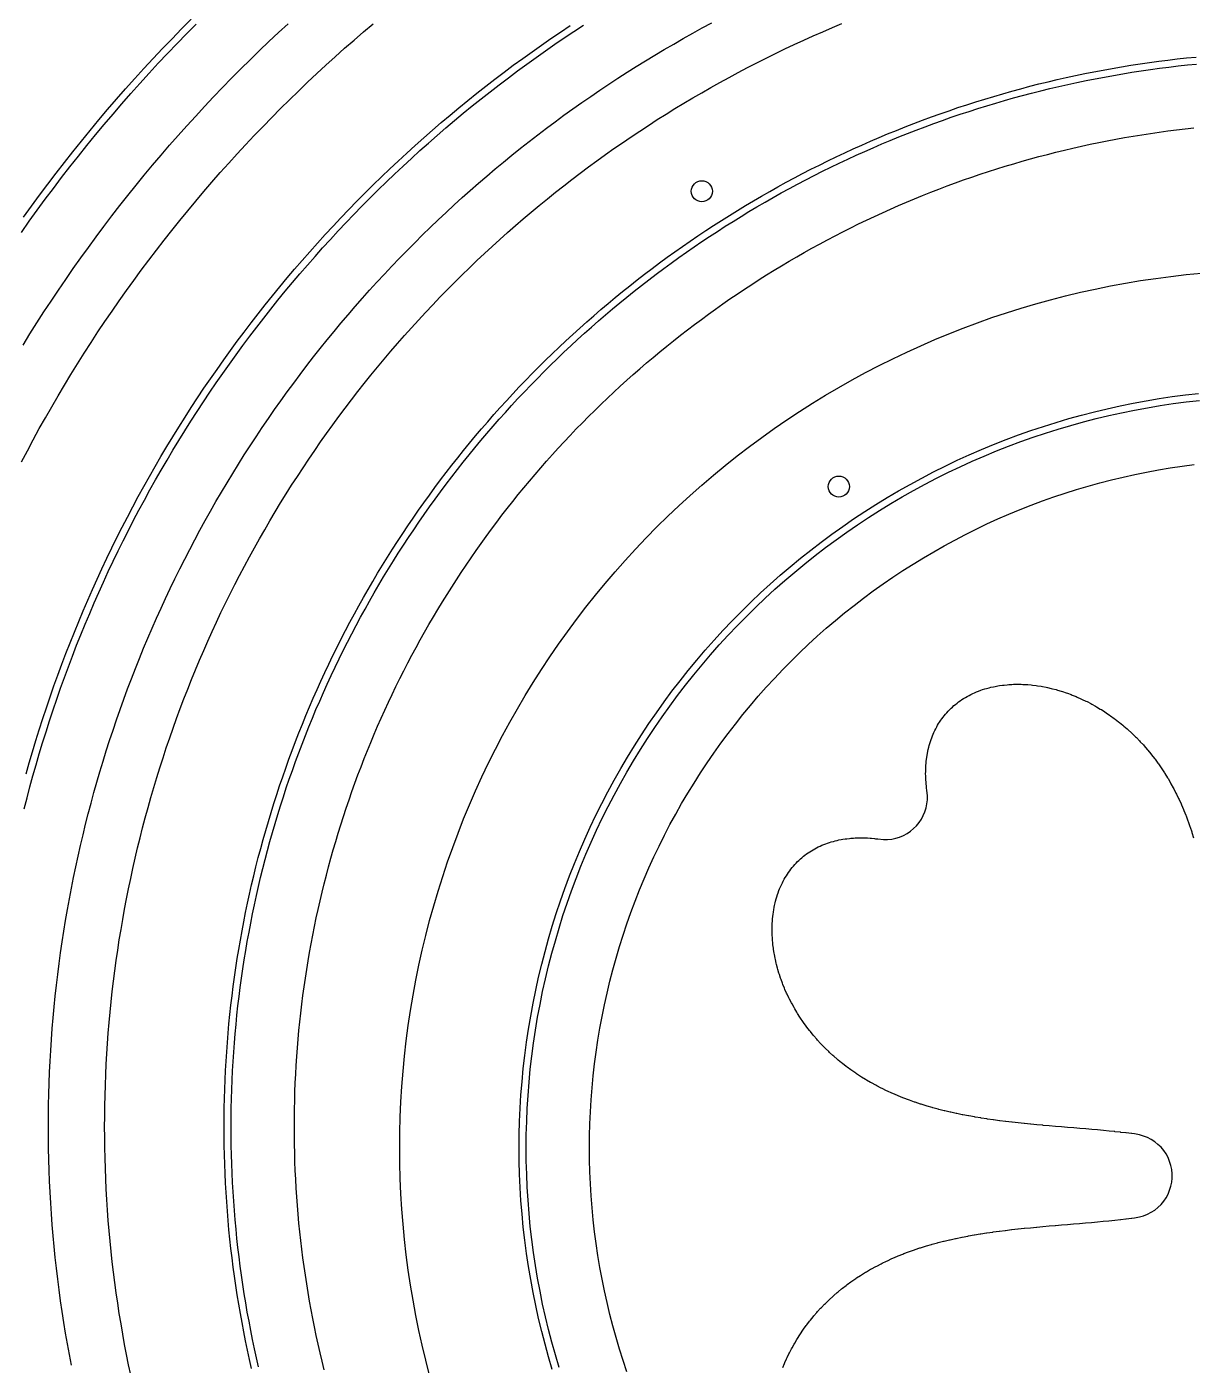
# Model space of a CAD drawing. Header units: metres. Extents: x 10 to 1210, y 10 to 2773.
# Drawn here: x 278.9 to 444.8, y 2270 to 2460.6 of the extents above; entities that cross this region are included whole.
import ezdxf

# ---------------------------------------------------------------- set-up
doc = ezdxf.new("R2010")
doc.units = ezdxf.units.M
for name, color, linetype in [('ACIKLIK', 5, 'Continuous'), ('ASKI_DELIK', 6, 'Continuous'), ('CAM_SABLON', 4, 'Continuous'), ('DIS_KENAR_V91_Z3', 1, 'Continuous'), ('LAMBA_T4_Z4', 3, 'Continuous')]:
    doc.layers.add(name, color=color, linetype=linetype)

msp = doc.modelspace()

# ---------------------------------------------------------------- linework, layer by layer
at = {"layer": 'ACIKLIK'}
for points in [[(278.39, 2415.29), (279.37, 2416.87), (280.36, 2418.44), (281.36, 2420.01), (282.38, 2421.56), (283.42, 2423.11), (284.46, 2424.64), (285.52, 2426.17), (286.59, 2427.69), (287.68, 2429.2), (288.78, 2430.7), (289.89, 2432.19), (291.02, 2433.67), (292.15, 2435.14), (293.3, 2436.6), (294.47, 2438.05), (295.64, 2439.48), (296.83, 2440.91), (298.03, 2442.33), (299.25, 2443.74), (300.47, 2445.14), (301.71, 2446.52), (302.96, 2447.9), (304.22, 2449.27), (305.5, 2450.62), (306.78, 2451.96), (308.08, 2453.29), (309.39, 2454.61), (310.71, 2455.92), (312.04, 2457.22), (313.38, 2458.5), (314.73, 2459.78), (316.1, 2461.04)], [(285.27, 2270.04), (284.98, 2271.56), (284.7, 2273.09), (284.44, 2274.62), (284.19, 2276.15), (283.96, 2277.69), (283.73, 2279.23), (283.52, 2280.77), (283.33, 2282.31), (283.14, 2283.85), (282.98, 2285.39), (282.82, 2286.94), (282.68, 2288.49), (282.55, 2290.03), (282.43, 2291.58), (282.33, 2293.13), (282.24, 2294.68), (282.17, 2296.24), (282.11, 2297.79), (282.06, 2299.34), (282.03, 2300.89), (282.01, 2302.45), (282, 2304), (282.01, 2305.55), (282.03, 2307.11), (282.06, 2308.66), (282.11, 2310.21), (282.17, 2311.76), (282.24, 2313.32), (282.33, 2314.87), (282.43, 2316.42), (282.55, 2317.97), (282.68, 2319.51), (282.82, 2321.06), (282.98, 2322.61), (283.14, 2324.15), (283.33, 2325.69), (283.52, 2327.23), (283.73, 2328.77), (283.96, 2330.31), (284.19, 2331.85), (284.44, 2333.38), (284.7, 2334.91), (284.98, 2336.44), (285.27, 2337.96), (285.57, 2339.49), (285.89, 2341.01), (286.22, 2342.53), (286.56, 2344.04), (286.92, 2345.55), (287.29, 2347.06), (287.67, 2348.57), (288.07, 2350.07), (288.47, 2351.57), (288.9, 2353.06), (289.33, 2354.55), (289.78, 2356.04), (290.24, 2357.53), (290.71, 2359), (291.2, 2360.48), (291.7, 2361.95), (292.21, 2363.42), (292.73, 2364.88), (293.27, 2366.34), (293.82, 2367.79), (294.39, 2369.24), (294.96, 2370.68), (295.55, 2372.12), (296.15, 2373.55), (296.76, 2374.98), (297.39, 2376.4), (298.03, 2377.82), (298.68, 2379.23), (299.34, 2380.63), (300.01, 2382.03), (300.7, 2383.42), (301.4, 2384.81), (302.11, 2386.19), (302.84, 2387.57), (303.57, 2388.93), (304.32, 2390.3), (305.08, 2391.65), (305.85, 2393), (306.63, 2394.34), (307.42, 2395.68), (308.23, 2397), (309.05, 2398.33), (309.88, 2399.64), (310.72, 2400.95), (311.57, 2402.24), (312.43, 2403.54), (313.31, 2404.82), (314.19, 2406.1), (315.09, 2407.36), (316, 2408.63), (316.91, 2409.88), (317.84, 2411.12), (318.78, 2412.36), (319.73, 2413.59), (320.7, 2414.81), (321.67, 2416.02), (322.65, 2417.22), (323.64, 2418.42), (324.65, 2419.6), (325.66, 2420.78), (326.69, 2421.95), (327.72, 2423.11), (328.76, 2424.25), (329.82, 2425.4), (330.88, 2426.53), (331.96, 2427.65), (333.04, 2428.76), (334.14, 2429.86), (335.24, 2430.96), (336.35, 2432.04), (337.47, 2433.12), (338.6, 2434.18), (339.75, 2435.24), (340.89, 2436.28), (342.05, 2437.31), (343.22, 2438.34), (344.4, 2439.35), (345.58, 2440.36), (346.78, 2441.35), (347.98, 2442.33), (349.19, 2443.3), (350.41, 2444.27), (351.64, 2445.22), (352.88, 2446.16), (354.12, 2447.09), (355.37, 2448), (356.64, 2448.91), (357.9, 2449.81), (359.18, 2450.69), (360.46, 2451.57), (361.76, 2452.43), (363.05, 2453.28), (364.36, 2454.12), (365.67, 2454.95), (367, 2455.77), (368.32, 2456.58), (369.66, 2457.37), (371, 2458.15), (372.35, 2458.92), (373.7, 2459.68), (375.07, 2460.43), (376.43, 2461.16)], [(321.25, 2269.41), (320.95, 2270.62), (320.67, 2271.83), (320.39, 2273.05), (320.13, 2274.27), (319.87, 2275.49), (319.63, 2276.71), (319.39, 2277.94), (319.17, 2279.17), (318.96, 2280.4), (318.76, 2281.63), (318.57, 2282.86), (318.39, 2284.1), (318.22, 2285.33), (318.07, 2286.57), (317.92, 2287.81), (317.78, 2289.05), (317.66, 2290.29), (317.54, 2291.54), (317.44, 2292.78), (317.35, 2294.02), (317.27, 2295.27), (317.2, 2296.52), (317.14, 2297.76), (317.09, 2299.01), (317.05, 2300.26), (317.02, 2301.5), (317.01, 2302.75), (317, 2304), (317.01, 2305.25), (317.02, 2306.5), (317.05, 2307.74), (317.09, 2308.99), (317.14, 2310.24), (317.2, 2311.48), (317.27, 2312.73), (317.35, 2313.98), (317.44, 2315.22), (317.54, 2316.46), (317.66, 2317.71), (317.78, 2318.95), (317.92, 2320.19), (318.07, 2321.43), (318.22, 2322.67), (318.39, 2323.9), (318.57, 2325.14), (318.76, 2326.37), (318.96, 2327.6), (319.17, 2328.83), (319.39, 2330.06), (319.63, 2331.29), (319.87, 2332.51), (320.13, 2333.73), (320.39, 2334.95), (320.67, 2336.17), (320.95, 2337.38), (321.25, 2338.59), (321.56, 2339.8), (321.87, 2341.01), (322.2, 2342.22), (322.54, 2343.42), (322.89, 2344.61), (323.25, 2345.81), (323.62, 2347), (324, 2348.19), (324.39, 2349.37), (324.79, 2350.56), (325.2, 2351.73), (325.62, 2352.91), (326.06, 2354.08), (326.5, 2355.25), (326.95, 2356.41), (327.41, 2357.57), (327.89, 2358.72), (328.37, 2359.87), (328.86, 2361.02), (329.36, 2362.16), (329.88, 2363.3), (330.4, 2364.43), (330.93, 2365.56), (331.47, 2366.69), (332.02, 2367.81), (332.59, 2368.92), (333.16, 2370.03), (333.74, 2371.13), (334.33, 2372.23), (334.93, 2373.33), (335.54, 2374.42), (336.16, 2375.5), (336.79, 2376.58), (337.43, 2377.65), (338.07, 2378.72), (338.73, 2379.78), (339.4, 2380.83), (340.07, 2381.88), (340.75, 2382.93), (341.45, 2383.96), (342.15, 2385), (342.86, 2386.02), (343.58, 2387.04), (344.31, 2388.05), (345.05, 2389.06), (345.8, 2390.06), (346.55, 2391.05), (347.31, 2392.04), (348.09, 2393.02), (348.87, 2393.99), (349.66, 2394.96), (350.46, 2395.92), (351.26, 2396.87), (352.08, 2397.82), (352.9, 2398.75), (353.73, 2399.69), (354.57, 2400.61), (355.42, 2401.53), (356.27, 2402.43), (357.13, 2403.34), (358.01, 2404.23), (358.88, 2405.12), (359.77, 2405.99), (360.66, 2406.87), (361.57, 2407.73), (362.47, 2408.58), (363.39, 2409.43), (364.31, 2410.27), (365.25, 2411.1), (366.18, 2411.92), (367.13, 2412.74), (368.08, 2413.54), (369.04, 2414.34), (370.01, 2415.13), (370.98, 2415.91), (371.96, 2416.69), (372.95, 2417.45), (373.94, 2418.2), (374.94, 2418.95), (375.95, 2419.69), (376.96, 2420.42), (377.98, 2421.14), (379, 2421.85), (380.04, 2422.55), (381.07, 2423.25), (382.12, 2423.93), (383.17, 2424.6), (384.22, 2425.27), (385.28, 2425.93), (386.35, 2426.57), (387.42, 2427.21), (388.5, 2427.84), (389.58, 2428.46), (390.67, 2429.07), (391.77, 2429.67), (392.87, 2430.26), (393.97, 2430.84), (395.08, 2431.41), (396.19, 2431.98), (397.31, 2432.53), (398.44, 2433.07), (399.57, 2433.6), (400.7, 2434.12), (401.84, 2434.64), (402.98, 2435.14), (404.13, 2435.63), (405.28, 2436.11), (406.43, 2436.59), (407.59, 2437.05), (408.75, 2437.5), (409.92, 2437.94), (411.09, 2438.38), (412.27, 2438.8), (413.44, 2439.21), (414.63, 2439.61), (415.81, 2440), (417, 2440.38), (418.19, 2440.75), (419.39, 2441.11), (420.58, 2441.46), (421.78, 2441.8), (422.99, 2442.13), (424.2, 2442.44), (425.41, 2442.75), (426.62, 2443.05), (427.83, 2443.33), (429.05, 2443.61), (430.27, 2443.87), (431.49, 2444.13), (432.71, 2444.37), (433.94, 2444.61), (435.17, 2444.83), (436.4, 2445.04), (437.63, 2445.24), (438.86, 2445.43), (440.1, 2445.61), (441.33, 2445.78), (442.57, 2445.93), (443.81, 2446.08), (445.05, 2446.22)], [(364.34, 2269.09), (363.8, 2270.72), (363.28, 2272.35), (362.8, 2273.99), (362.34, 2275.64), (361.91, 2277.29), (361.51, 2278.96), (361.14, 2280.62), (360.8, 2282.3), (360.49, 2283.98), (360.21, 2285.67), (359.95, 2287.36), (359.73, 2289.06), (359.54, 2290.76), (359.37, 2292.46), (359.24, 2294.16), (359.14, 2295.87), (359.06, 2297.58), (359.02, 2299.29), (359, 2301), (359.02, 2302.71), (359.06, 2304.42), (359.14, 2306.13), (359.24, 2307.84), (359.37, 2309.54), (359.54, 2311.24), (359.73, 2312.94), (359.95, 2314.64), (360.21, 2316.33), (360.49, 2318.02), (360.8, 2319.7), (361.14, 2321.38), (361.51, 2323.04), (361.91, 2324.71), (362.34, 2326.36), (362.8, 2328.01), (363.28, 2329.65), (363.8, 2331.28), (364.34, 2332.91), (364.91, 2334.52), (365.51, 2336.12), (366.14, 2337.71), (366.79, 2339.29), (367.47, 2340.86), (368.18, 2342.42), (368.92, 2343.96), (369.68, 2345.49), (370.47, 2347.01), (371.29, 2348.51), (372.13, 2350), (373, 2351.47), (373.89, 2352.93), (374.81, 2354.37), (375.76, 2355.8), (376.72, 2357.21), (377.72, 2358.6), (378.73, 2359.98), (379.78, 2361.33), (380.84, 2362.67), (381.93, 2363.99), (383.04, 2365.29), (384.17, 2366.57), (385.33, 2367.84), (386.51, 2369.08), (387.7, 2370.3), (388.92, 2371.49), (390.16, 2372.67), (391.43, 2373.83), (392.71, 2374.96), (394.01, 2376.07), (395.33, 2377.16), (396.67, 2378.22), (398.02, 2379.27), (399.4, 2380.28), (400.79, 2381.28), (402.2, 2382.24), (403.63, 2383.19), (405.07, 2384.11), (406.53, 2385), (408, 2385.87), (409.49, 2386.71), (410.99, 2387.53), (412.51, 2388.32), (414.04, 2389.08), (415.58, 2389.82), (417.14, 2390.53), (418.71, 2391.21), (420.29, 2391.86), (421.88, 2392.49), (423.48, 2393.09), (425.09, 2393.66), (426.72, 2394.2), (428.35, 2394.72), (429.99, 2395.2), (431.64, 2395.66), (433.29, 2396.09), (434.96, 2396.49), (436.62, 2396.86), (438.3, 2397.2), (439.98, 2397.51), (441.67, 2397.79), (443.36, 2398.05), (445.06, 2398.27)]]:
    msp.add_lwpolyline(points, dxfattribs=at)
at = {"layer": 'ASKI_DELIK'}
for centre in [(375, 2437.19), (394.5, 2395.14)]:
    msp.add_circle(centre, 1.5, dxfattribs=at)
at = {"layer": 'CAM_SABLON'}
for points in [[(278.15, 2431.33), (279.27, 2432.92), (280.4, 2434.49), (281.54, 2436.05), (282.7, 2437.6), (283.88, 2439.14), (285.06, 2440.68), (286.26, 2442.2), (287.47, 2443.71), (288.7, 2445.21), (289.94, 2446.7), (291.19, 2448.18), (292.45, 2449.64), (293.73, 2451.1), (295.02, 2452.55), (296.32, 2453.98), (297.64, 2455.4), (298.97, 2456.81), (300.31, 2458.21), (301.66, 2459.6), (303.02, 2460.98)], [(278.55, 2349.24), (278.96, 2350.82), (279.37, 2352.4), (279.8, 2353.97), (280.24, 2355.54), (280.7, 2357.11), (281.17, 2358.67), (281.66, 2360.23), (282.15, 2361.79), (282.66, 2363.34), (283.19, 2364.88), (283.73, 2366.42), (284.28, 2367.96), (284.84, 2369.49), (285.42, 2371.01), (286.01, 2372.54), (286.62, 2374.05), (287.23, 2375.56), (287.87, 2377.07), (288.51, 2378.57), (289.17, 2380.06), (289.84, 2381.55), (290.52, 2383.03), (291.22, 2384.51), (291.93, 2385.98), (292.65, 2387.44), (293.38, 2388.9), (294.13, 2390.35), (294.89, 2391.79), (295.66, 2393.23), (296.45, 2394.66), (297.24, 2396.08), (298.05, 2397.5), (298.88, 2398.91), (299.71, 2400.31), (300.56, 2401.71), (301.42, 2403.09), (302.29, 2404.47), (303.17, 2405.85), (304.06, 2407.21), (304.97, 2408.57), (305.89, 2409.92), (306.82, 2411.26), (307.76, 2412.59), (308.71, 2413.92), (309.68, 2415.23), (310.66, 2416.54), (311.64, 2417.84), (312.64, 2419.13), (313.65, 2420.41), (314.67, 2421.68), (315.71, 2422.95), (316.75, 2424.2), (317.8, 2425.45), (318.87, 2426.68), (319.95, 2427.91), (321.03, 2429.13), (322.13, 2430.34), (323.24, 2431.53), (324.36, 2432.72), (325.48, 2433.9), (326.62, 2435.07), (327.77, 2436.23), (328.93, 2437.38), (330.1, 2438.52), (331.28, 2439.64), (332.47, 2440.76), (333.66, 2441.87), (334.87, 2442.97), (336.09, 2444.05), (337.32, 2445.13), (338.55, 2446.2), (339.8, 2447.25), (341.05, 2448.29), (342.32, 2449.33), (343.59, 2450.35), (344.87, 2451.36), (346.16, 2452.36), (347.46, 2453.34), (348.77, 2454.32), (350.08, 2455.29), (351.41, 2456.24), (352.74, 2457.18), (354.08, 2458.11), (355.43, 2459.03), (356.79, 2459.94), (358.15, 2460.83)], [(311.9, 2269.81), (311.6, 2271.1), (311.32, 2272.4), (311.05, 2273.7), (310.79, 2275), (310.55, 2276.3), (310.31, 2277.61), (310.08, 2278.91), (309.87, 2280.22), (309.67, 2281.53), (309.48, 2282.85), (309.3, 2284.16), (309.13, 2285.48), (308.98, 2286.79), (308.83, 2288.11), (308.7, 2289.43), (308.58, 2290.75), (308.47, 2292.07), (308.37, 2293.4), (308.28, 2294.72), (308.21, 2296.04), (308.14, 2297.37), (308.09, 2298.7), (308.05, 2300.02), (308.02, 2301.35), (308.01, 2302.67), (308, 2304), (308.01, 2305.33), (308.02, 2306.65), (308.05, 2307.98), (308.09, 2309.3), (308.14, 2310.63), (308.21, 2311.96), (308.28, 2313.28), (308.37, 2314.6), (308.47, 2315.93), (308.58, 2317.25), (308.7, 2318.57), (308.83, 2319.89), (308.98, 2321.21), (309.13, 2322.52), (309.3, 2323.84), (309.48, 2325.15), (309.67, 2326.47), (309.87, 2327.78), (310.08, 2329.09), (310.31, 2330.39), (310.55, 2331.7), (310.79, 2333), (311.05, 2334.3), (311.32, 2335.6), (311.6, 2336.9), (311.9, 2338.19), (312.2, 2339.48), (312.52, 2340.77), (312.84, 2342.06), (313.18, 2343.34), (313.53, 2344.62), (313.89, 2345.9), (314.26, 2347.17), (314.64, 2348.44), (315.04, 2349.71), (315.44, 2350.97), (315.85, 2352.23), (316.28, 2353.49), (316.72, 2354.74), (317.17, 2355.99), (317.63, 2357.23), (318.1, 2358.47), (318.58, 2359.71), (319.07, 2360.94), (319.57, 2362.17), (320.08, 2363.39), (320.61, 2364.61), (321.14, 2365.82), (321.69, 2367.03), (322.24, 2368.24), (322.81, 2369.44), (323.38, 2370.63), (323.97, 2371.82), (324.57, 2373.01), (325.17, 2374.19), (325.79, 2375.36), (326.42, 2376.53), (327.06, 2377.69), (327.71, 2378.85), (328.36, 2380), (329.03, 2381.15), (329.71, 2382.29), (330.4, 2383.42), (331.1, 2384.55), (331.8, 2385.67), (332.52, 2386.79), (333.25, 2387.89), (333.99, 2389), (334.73, 2390.09), (335.49, 2391.18), (336.25, 2392.27), (337.03, 2393.34), (337.81, 2394.41), (338.61, 2395.48), (339.41, 2396.53), (340.22, 2397.58), (341.04, 2398.62), (341.87, 2399.66), (342.71, 2400.68), (343.56, 2401.7), (344.42, 2402.72), (345.28, 2403.72), (346.16, 2404.72), (347.04, 2405.71), (347.93, 2406.69), (348.83, 2407.66), (349.74, 2408.63), (350.66, 2409.59), (351.59, 2410.54), (352.52, 2411.48), (353.46, 2412.41), (354.41, 2413.34), (355.37, 2414.26), (356.34, 2415.17), (357.31, 2416.07), (358.29, 2416.96), (359.28, 2417.84), (360.28, 2418.72), (361.28, 2419.58), (362.3, 2420.44), (363.32, 2421.29), (364.34, 2422.13), (365.38, 2422.96), (366.42, 2423.78), (367.47, 2424.59), (368.52, 2425.39), (369.59, 2426.19), (370.66, 2426.97), (371.73, 2427.75), (372.82, 2428.51), (373.91, 2429.27), (375, 2430.01), (376.11, 2430.75), (377.21, 2431.48), (378.33, 2432.2), (379.45, 2432.9), (380.58, 2433.6), (381.71, 2434.29), (382.85, 2434.97), (384, 2435.64), (385.15, 2436.29), (386.31, 2436.94), (387.47, 2437.58), (388.64, 2438.21), (389.81, 2438.83), (390.99, 2439.43), (392.18, 2440.03), (393.37, 2440.62), (394.56, 2441.19), (395.76, 2441.76), (396.97, 2442.31), (398.18, 2442.86), (399.39, 2443.39), (400.61, 2443.92), (401.83, 2444.43), (403.06, 2444.93), (404.29, 2445.42), (405.53, 2445.9), (406.77, 2446.37), (408.01, 2446.83), (409.26, 2447.28), (410.51, 2447.72), (411.77, 2448.15), (413.03, 2448.56), (414.29, 2448.96), (415.56, 2449.36), (416.83, 2449.74), (418.1, 2450.11), (419.38, 2450.47), (420.66, 2450.82), (421.94, 2451.16), (423.23, 2451.48), (424.52, 2451.8), (425.81, 2452.1), (427.1, 2452.4), (428.4, 2452.68), (429.7, 2452.95), (431, 2453.21), (432.3, 2453.45), (433.61, 2453.69), (434.91, 2453.92), (436.22, 2454.13), (437.53, 2454.33), (438.85, 2454.52), (440.16, 2454.7), (441.48, 2454.87), (442.79, 2455.02), (444.11, 2455.17), (445.43, 2455.3)], [(354.68, 2269.72), (354.15, 2271.51), (353.65, 2273.31), (353.18, 2275.11), (352.74, 2276.93), (352.34, 2278.75), (351.97, 2280.58), (351.63, 2282.42), (351.32, 2284.26), (351.04, 2286.11), (350.8, 2287.96), (350.59, 2289.82), (350.41, 2291.67), (350.26, 2293.54), (350.15, 2295.4), (350.07, 2297.27), (350.02, 2299.13), (350, 2301), (350.02, 2302.87), (350.07, 2304.73), (350.15, 2306.6), (350.26, 2308.46), (350.41, 2310.33), (350.59, 2312.18), (350.8, 2314.04), (351.04, 2315.89), (351.32, 2317.74), (351.63, 2319.58), (351.97, 2321.42), (352.34, 2323.25), (352.74, 2325.07), (353.18, 2326.89), (353.65, 2328.69), (354.15, 2330.49), (354.68, 2332.28), (355.24, 2334.06), (355.83, 2335.84), (356.45, 2337.6), (357.11, 2339.35), (357.79, 2341.08), (358.51, 2342.81), (359.25, 2344.52), (360.03, 2346.22), (360.83, 2347.91), (361.66, 2349.58), (362.53, 2351.23), (363.42, 2352.87), (364.34, 2354.5), (365.28, 2356.11), (366.26, 2357.7), (367.26, 2359.28), (368.29, 2360.83), (369.35, 2362.37), (370.44, 2363.89), (371.55, 2365.39), (372.68, 2366.88), (373.85, 2368.34), (375.03, 2369.78), (376.25, 2371.2), (377.48, 2372.6), (378.75, 2373.97), (380.03, 2375.33), (381.34, 2376.66), (382.67, 2377.97), (384.03, 2379.25), (385.4, 2380.52), (386.8, 2381.75), (388.22, 2382.97), (389.66, 2384.15), (391.12, 2385.32), (392.61, 2386.45), (394.11, 2387.56), (395.63, 2388.65), (397.17, 2389.71), (398.72, 2390.74), (400.3, 2391.74), (401.89, 2392.72), (403.5, 2393.66), (405.13, 2394.58), (406.77, 2395.47), (408.42, 2396.34), (410.09, 2397.17), (411.78, 2397.97), (413.48, 2398.75), (415.19, 2399.49), (416.92, 2400.21), (418.65, 2400.89), (420.4, 2401.55), (422.16, 2402.17), (423.94, 2402.76), (425.72, 2403.32), (427.51, 2403.85), (429.31, 2404.35), (431.11, 2404.82), (432.93, 2405.26), (434.75, 2405.66), (436.58, 2406.03), (438.42, 2406.37), (440.26, 2406.68), (442.11, 2406.96), (443.96, 2407.2), (445.82, 2407.41)]]:
    msp.add_lwpolyline(points, dxfattribs=at)
at = {"layer": 'DIS_KENAR_V91_Z3'}
for points in [[(278.16, 2398.66), (279, 2400.24), (279.84, 2401.82), (280.7, 2403.39), (281.58, 2404.95), (282.46, 2406.5), (283.37, 2408.05), (284.28, 2409.58), (285.21, 2411.11), (286.15, 2412.63), (287.1, 2414.15), (288.07, 2415.65), (289.05, 2417.15), (290.05, 2418.63), (291.05, 2420.11), (292.07, 2421.58), (293.11, 2423.04), (294.15, 2424.5), (295.21, 2425.94), (296.28, 2427.37), (297.36, 2428.8), (298.46, 2430.21), (299.57, 2431.62), (300.69, 2433.01), (301.82, 2434.4), (302.96, 2435.77), (304.12, 2437.14), (305.28, 2438.49), (306.46, 2439.84), (307.66, 2441.17), (308.86, 2442.5), (310.07, 2443.81), (311.3, 2445.11), (312.54, 2446.4), (313.78, 2447.69), (315.04, 2448.96), (316.31, 2450.22), (317.6, 2451.46), (318.89, 2452.7), (320.19, 2453.93), (321.5, 2455.14), (322.83, 2456.34), (324.16, 2457.54), (325.51, 2458.72), (326.86, 2459.88), (328.23, 2461.04)], [(293.71, 2268.66), (293.41, 2270.11), (293.12, 2271.56), (292.85, 2273.02), (292.58, 2274.48), (292.33, 2275.94), (292.09, 2277.41), (291.87, 2278.87), (291.65, 2280.34), (291.45, 2281.81), (291.27, 2283.28), (291.09, 2284.76), (290.93, 2286.23), (290.78, 2287.71), (290.65, 2289.18), (290.52, 2290.66), (290.41, 2292.14), (290.32, 2293.62), (290.23, 2295.1), (290.16, 2296.58), (290.1, 2298.07), (290.06, 2299.55), (290.03, 2301.03), (290.01, 2302.52), (290, 2304), (290.01, 2305.48), (290.03, 2306.97), (290.06, 2308.45), (290.1, 2309.93), (290.16, 2311.42), (290.23, 2312.9), (290.32, 2314.38), (290.41, 2315.86), (290.52, 2317.34), (290.65, 2318.82), (290.78, 2320.29), (290.93, 2321.77), (291.09, 2323.24), (291.27, 2324.72), (291.45, 2326.19), (291.65, 2327.66), (291.87, 2329.13), (292.09, 2330.59), (292.33, 2332.06), (292.58, 2333.52), (292.85, 2334.98), (293.12, 2336.44), (293.41, 2337.89), (293.71, 2339.34), (294.03, 2340.79), (294.36, 2342.24), (294.7, 2343.69), (295.05, 2345.13), (295.41, 2346.56), (295.79, 2348), (296.18, 2349.43), (296.59, 2350.86), (297, 2352.28), (297.43, 2353.7), (297.87, 2355.12), (298.32, 2356.53), (298.78, 2357.94), (299.26, 2359.35), (299.75, 2360.75), (300.25, 2362.14), (300.77, 2363.54), (301.29, 2364.92), (301.83, 2366.31), (302.38, 2367.68), (302.94, 2369.06), (303.51, 2370.42), (304.1, 2371.79), (304.7, 2373.15), (305.31, 2374.5), (305.93, 2375.85), (306.56, 2377.19), (307.21, 2378.52), (307.86, 2379.85), (308.53, 2381.18), (309.21, 2382.5), (309.9, 2383.81), (310.6, 2385.12), (311.31, 2386.42), (312.04, 2387.71), (312.78, 2389), (313.52, 2390.28), (314.28, 2391.56), (315.05, 2392.82), (315.83, 2394.09), (316.62, 2395.34), (317.43, 2396.59), (318.24, 2397.83), (319.06, 2399.06), (319.9, 2400.29), (320.74, 2401.51), (321.6, 2402.72), (322.47, 2403.92), (323.34, 2405.12), (324.23, 2406.31), (325.13, 2407.49), (326.04, 2408.66), (326.96, 2409.83), (327.89, 2410.98), (328.82, 2412.13), (329.77, 2413.27), (330.73, 2414.41), (331.7, 2415.53), (332.68, 2416.65), (333.67, 2417.75), (334.66, 2418.85), (335.67, 2419.94), (336.69, 2421.02), (337.71, 2422.09), (338.75, 2423.15), (339.79, 2424.21), (340.85, 2425.25), (341.91, 2426.29), (342.98, 2427.31), (344.06, 2428.33), (345.15, 2429.34), (346.25, 2430.33), (347.35, 2431.32), (348.47, 2432.3), (349.59, 2433.27), (350.73, 2434.23), (351.87, 2435.18), (353.02, 2436.11), (354.17, 2437.04), (355.34, 2437.96), (356.51, 2438.87), (357.69, 2439.77), (358.88, 2440.66), (360.08, 2441.53), (361.28, 2442.4), (362.49, 2443.26), (363.71, 2444.1), (364.94, 2444.94), (366.17, 2445.76), (367.41, 2446.57), (368.66, 2447.38), (369.91, 2448.17), (371.18, 2448.95), (372.44, 2449.72), (373.72, 2450.48), (375, 2451.22), (376.29, 2451.96), (377.58, 2452.69), (378.88, 2453.4), (380.19, 2454.1), (381.5, 2454.79), (382.82, 2455.47), (384.15, 2456.14), (385.48, 2456.79), (386.81, 2457.44), (388.15, 2458.07), (389.5, 2458.69), (390.85, 2459.3), (392.21, 2459.9), (393.58, 2460.49), (394.94, 2461.06)], [(336.26, 2268.65), (335.71, 2270.76), (335.2, 2272.88), (334.73, 2275.01), (334.3, 2277.15), (333.9, 2279.29), (333.54, 2281.45), (333.22, 2283.6), (332.93, 2285.77), (332.68, 2287.93), (332.48, 2290.11), (332.3, 2292.28), (332.17, 2294.46), (332.08, 2296.64), (332.02, 2298.82), (332, 2301), (332.02, 2303.18), (332.08, 2305.36), (332.17, 2307.54), (332.3, 2309.72), (332.48, 2311.89), (332.68, 2314.07), (332.93, 2316.23), (333.22, 2318.4), (333.54, 2320.55), (333.9, 2322.71), (334.3, 2324.85), (334.73, 2326.99), (335.2, 2329.12), (335.71, 2331.24), (336.26, 2333.35), (336.84, 2335.45), (337.46, 2337.55), (338.12, 2339.63), (338.81, 2341.7), (339.54, 2343.75), (340.3, 2345.8), (341.1, 2347.83), (341.94, 2349.84), (342.81, 2351.84), (343.71, 2353.83), (344.65, 2355.8), (345.62, 2357.75), (346.63, 2359.68), (347.67, 2361.6), (348.75, 2363.5), (349.85, 2365.38), (350.99, 2367.24), (352.17, 2369.08), (353.37, 2370.9), (354.61, 2372.7), (355.87, 2374.47), (357.17, 2376.23), (358.5, 2377.96), (359.86, 2379.67), (361.24, 2381.35), (362.66, 2383.01), (364.11, 2384.64), (365.58, 2386.25), (367.08, 2387.83), (368.61, 2389.39), (370.17, 2390.92), (371.75, 2392.42), (373.36, 2393.89), (374.99, 2395.34), (376.65, 2396.76), (378.33, 2398.14), (380.04, 2399.5), (381.77, 2400.83), (383.53, 2402.13), (385.3, 2403.39), (387.1, 2404.63), (388.92, 2405.83), (390.76, 2407.01), (392.62, 2408.15), (394.5, 2409.25), (396.4, 2410.33), (398.32, 2411.37), (400.25, 2412.38), (402.2, 2413.35), (404.17, 2414.29), (406.16, 2415.19), (408.16, 2416.06), (410.17, 2416.9), (412.2, 2417.7), (414.25, 2418.46), (416.3, 2419.19), (418.37, 2419.88), (420.45, 2420.54), (422.55, 2421.16), (424.65, 2421.74), (426.76, 2422.29), (428.88, 2422.8), (431.01, 2423.27), (433.15, 2423.7), (435.29, 2424.1), (437.45, 2424.46), (439.6, 2424.78), (441.77, 2425.07), (443.93, 2425.32), (446.11, 2425.52)], [(386.55, 2269.73), (386.76, 2270.27), (386.83, 2270.44), (387.07, 2270.97), (387.15, 2271.13), (387.4, 2271.66), (387.48, 2271.83), (387.75, 2272.36), (387.84, 2272.52), (388.13, 2273.04), (388.22, 2273.2), (388.53, 2273.71), (388.62, 2273.87), (388.95, 2274.38), (389.05, 2274.53), (389.39, 2275.04), (389.49, 2275.18), (389.86, 2275.68), (389.96, 2275.82), (390.34, 2276.32), (390.45, 2276.46), (390.84, 2276.94), (390.96, 2277.07), (391.37, 2277.55), (391.48, 2277.68), (391.91, 2278.15), (392.03, 2278.27), (392.47, 2278.73), (392.6, 2278.85), (393.06, 2279.3), (393.18, 2279.41), (393.65, 2279.85), (393.78, 2279.96), (394.27, 2280.39), (394.4, 2280.5), (394.9, 2280.91), (395.03, 2281.01), (395.55, 2281.42), (395.69, 2281.52), (396.22, 2281.91), (396.35, 2282), (396.9, 2282.38), (397.03, 2282.47), (397.6, 2282.84), (397.73, 2282.92), (398.31, 2283.28), (398.44, 2283.36), (399.03, 2283.7), (399.16, 2283.77), (399.77, 2284.1), (399.9, 2284.17), (400.52, 2284.49), (400.65, 2284.56), (401.28, 2284.87), (401.41, 2284.93), (402.05, 2285.22), (402.18, 2285.28), (402.84, 2285.56), (402.96, 2285.61), (403.63, 2285.88), (403.75, 2285.93), (404.44, 2286.19), (404.55, 2286.23), (405.25, 2286.48), (405.36, 2286.52), (406.03, 2286.74), (406.13, 2286.77), (406.86, 2287), (406.97, 2287.03), (407.7, 2287.24), (407.8, 2287.27), (408.55, 2287.48), (408.65, 2287.5), (409.4, 2287.69), (409.5, 2287.72), (410.26, 2287.9), (410.35, 2287.92), (411.13, 2288.09), (411.21, 2288.11), (412, 2288.27), (412.08, 2288.29), (412.88, 2288.44), (412.95, 2288.45), (413.76, 2288.6), (413.83, 2288.61), (414.64, 2288.74), (414.71, 2288.75), (415.53, 2288.88), (415.59, 2288.89), (416.42, 2289.01), (416.47, 2289.02), (417.31, 2289.13), (417.36, 2289.14), (418.2, 2289.24), (418.24, 2289.25), (419.09, 2289.35), (419.13, 2289.35), (419.98, 2289.45), (420.02, 2289.45), (420.87, 2289.54), (420.91, 2289.54), (421.76, 2289.63), (421.79, 2289.63), (422.65, 2289.71), (422.68, 2289.71), (423.54, 2289.79), (423.56, 2289.79), (424.43, 2289.87), (424.44, 2289.87), (425.31, 2289.95), (425.32, 2289.95), (426.18, 2290.02), (427.06, 2290.09), (427.92, 2290.17), (428.77, 2290.24), (429.62, 2290.31), (430.46, 2290.38), (431.3, 2290.46), (432.13, 2290.54), (432.95, 2290.62), (433.77, 2290.7), (433.81, 2290.71), (434.57, 2290.79), (434.62, 2290.8), (435.36, 2290.88), (435.42, 2290.89), (436.15, 2290.98), (436.21, 2290.98), (436.57, 2291.03), (437.31, 2291.16), (437.88, 2291.32), (438.44, 2291.54), (438.97, 2291.82), (439.47, 2292.14), (439.93, 2292.51), (440.36, 2292.93), (440.74, 2293.39), (441.08, 2293.88), (441.36, 2294.4), (441.59, 2294.95), (441.77, 2295.52), (441.89, 2296.11), (441.95, 2296.7), (441.95, 2297.3), (441.89, 2297.89), (441.77, 2298.48), (441.59, 2299.05), (441.36, 2299.6), (441.08, 2300.12), (440.74, 2300.61), (440.36, 2301.07), (439.93, 2301.49), (439.47, 2301.86), (438.97, 2302.18), (438.44, 2302.46), (437.88, 2302.68), (437.31, 2302.84), (436.57, 2302.97), (436.21, 2303.02), (436.15, 2303.02), (435.42, 2303.11), (435.36, 2303.12), (434.62, 2303.2), (434.57, 2303.21), (433.81, 2303.29), (433.77, 2303.3), (433, 2303.38), (432.17, 2303.46), (431.34, 2303.54), (430.5, 2303.61), (429.65, 2303.69), (428.79, 2303.76), (427.93, 2303.83), (427.06, 2303.91), (426.19, 2303.98), (425.32, 2304.05), (425.32, 2304.05), (424.45, 2304.13), (424.44, 2304.13), (423.58, 2304.2), (423.56, 2304.21), (422.7, 2304.28), (422.68, 2304.29), (421.82, 2304.37), (421.79, 2304.37), (420.94, 2304.45), (420.9, 2304.46), (420.05, 2304.55), (420.02, 2304.55), (419.17, 2304.64), (419.13, 2304.65), (418.29, 2304.75), (418.24, 2304.75), (417.4, 2304.86), (417.35, 2304.86), (416.52, 2304.98), (416.47, 2304.98), (415.64, 2305.1), (415.58, 2305.11), (414.77, 2305.24), (414.7, 2305.25), (413.89, 2305.38), (413.82, 2305.39), (413.02, 2305.53), (412.95, 2305.55), (412.15, 2305.7), (412.07, 2305.71), (411.29, 2305.87), (411.21, 2305.89), (410.43, 2306.06), (410.34, 2306.08), (409.58, 2306.26), (409.49, 2306.28), (408.73, 2306.47), (408.64, 2306.5), (407.89, 2306.7), (407.79, 2306.73), (407.06, 2306.94), (406.95, 2306.97), (406.23, 2307.2), (406.12, 2307.23), (405.37, 2307.48), (405.25, 2307.52), (404.55, 2307.77), (404.44, 2307.81), (403.75, 2308.07), (403.63, 2308.12), (402.96, 2308.39), (402.84, 2308.44), (402.18, 2308.72), (402.05, 2308.78), (401.41, 2309.07), (401.28, 2309.13), (400.65, 2309.44), (400.52, 2309.51), (399.9, 2309.83), (399.77, 2309.9), (399.16, 2310.23), (399.03, 2310.3), (398.44, 2310.64), (398.31, 2310.72), (397.73, 2311.08), (397.6, 2311.16), (397.03, 2311.53), (396.9, 2311.62), (396.35, 2312), (396.22, 2312.09), (395.69, 2312.48), (395.55, 2312.58), (395.03, 2312.99), (394.9, 2313.09), (394.4, 2313.5), (394.27, 2313.61), (393.78, 2314.04), (393.65, 2314.15), (393.18, 2314.59), (393.06, 2314.7), (392.6, 2315.15), (392.47, 2315.27), (392.03, 2315.73), (391.91, 2315.85), (391.48, 2316.32), (391.37, 2316.45), (390.96, 2316.93), (390.84, 2317.06), (390.45, 2317.54), (390.34, 2317.68), (389.96, 2318.18), (389.86, 2318.32), (389.49, 2318.82), (389.39, 2318.96), (389.05, 2319.47), (388.95, 2319.62), (388.62, 2320.13), (388.53, 2320.29), (388.22, 2320.8), (388.13, 2320.96), (387.84, 2321.48), (387.75, 2321.64), (387.48, 2322.17), (387.4, 2322.34), (387.15, 2322.87), (387.07, 2323.03), (386.83, 2323.56), (386.76, 2323.73), (386.55, 2324.27), (386.48, 2324.44), (386.28, 2324.97), (386.22, 2325.15), (386.04, 2325.68), (385.98, 2325.87), (385.83, 2326.39), (385.77, 2326.58), (385.64, 2327.1), (385.59, 2327.29), (385.47, 2327.81), (385.43, 2328.01), (385.33, 2328.52), (385.29, 2328.72), (385.21, 2329.22), (385.18, 2329.43), (385.12, 2329.92), (385.1, 2330.13), (385.06, 2330.62), (385.04, 2330.83), (385.02, 2331.31), (385.01, 2331.53), (385, 2331.99), (385, 2332.21), (385.01, 2332.66), (385.02, 2332.89), (385.05, 2333.32), (385.07, 2333.56), (385.11, 2333.98), (385.14, 2334.22), (385.19, 2334.62), (385.23, 2334.86), (385.3, 2335.25), (385.35, 2335.49), (385.43, 2335.86), (385.5, 2336.11), (385.59, 2336.46), (385.67, 2336.72), (385.77, 2337.05), (385.86, 2337.31), (385.98, 2337.62), (386.08, 2337.88), (386.21, 2338.17), (386.33, 2338.43), (386.46, 2338.71), (386.59, 2338.97), (386.73, 2339.23), (386.88, 2339.48), (387.03, 2339.73), (387.19, 2339.98), (387.35, 2340.21), (387.52, 2340.45), (387.68, 2340.67), (387.87, 2340.91), (388.04, 2341.11), (388.25, 2341.34), (388.42, 2341.53), (388.64, 2341.75), (388.82, 2341.92), (389.05, 2342.13), (389.24, 2342.3), (389.48, 2342.5), (389.67, 2342.65), (389.92, 2342.84), (390.13, 2342.98), (390.38, 2343.15), (390.6, 2343.29), (390.85, 2343.44), (391.08, 2343.57), (391.34, 2343.71), (391.58, 2343.83), (391.85, 2343.96), (392.1, 2344.07), (392.36, 2344.18), (392.63, 2344.28), (392.89, 2344.37), (393.17, 2344.47), (393.42, 2344.55), (393.72, 2344.63), (393.97, 2344.7), (394.28, 2344.77), (394.52, 2344.83), (394.84, 2344.89), (395.09, 2344.93), (395.42, 2344.98), (395.66, 2345.01), (396, 2345.05), (396.23, 2345.08), (396.59, 2345.1), (396.81, 2345.11), (397.18, 2345.13), (397.39, 2345.13), (397.78, 2345.14), (397.98, 2345.13), (398.37, 2345.12), (398.57, 2345.11), (398.97, 2345.09), (399.15, 2345.07), (399.56, 2345.03), (399.74, 2345.01), (400.06, 2344.97), (400.87, 2344.9), (401.45, 2344.9), (402.03, 2344.96), (402.6, 2345.08), (403.15, 2345.25), (403.69, 2345.48), (404.21, 2345.75), (404.69, 2346.08), (405.14, 2346.45), (405.55, 2346.86), (405.92, 2347.31), (406.25, 2347.79), (406.52, 2348.31), (406.75, 2348.85), (406.92, 2349.4), (407.04, 2349.97), (407.1, 2350.55), (407.1, 2351.14), (407.03, 2351.89), (406.99, 2352.26), (406.97, 2352.44), (406.93, 2352.85), (406.91, 2353.03), (406.89, 2353.43), (406.88, 2353.63), (406.87, 2354.02), (406.86, 2354.22), (406.87, 2354.61), (406.87, 2354.82), (406.89, 2355.19), (406.9, 2355.41), (406.92, 2355.77), (406.95, 2356), (406.99, 2356.34), (407.02, 2356.58), (407.07, 2356.91), (407.11, 2357.16), (407.17, 2357.48), (407.23, 2357.72), (407.3, 2358.03), (407.37, 2358.28), (407.45, 2358.58), (407.53, 2358.83), (407.63, 2359.11), (407.72, 2359.37), (407.82, 2359.64), (407.93, 2359.9), (408.04, 2360.15), (408.17, 2360.42), (408.29, 2360.66), (408.43, 2360.92), (408.56, 2361.15), (408.71, 2361.4), (408.85, 2361.62), (409.02, 2361.87), (409.16, 2362.08), (409.35, 2362.33), (409.5, 2362.52), (409.7, 2362.76), (409.87, 2362.95), (410.08, 2363.18), (410.25, 2363.36), (410.47, 2363.58), (410.66, 2363.75), (410.89, 2363.96), (411.09, 2364.13), (411.33, 2364.32), (411.55, 2364.48), (411.79, 2364.65), (412.02, 2364.81), (412.27, 2364.97), (412.52, 2365.12), (412.77, 2365.27), (413.03, 2365.41), (413.29, 2365.54), (413.57, 2365.67), (413.83, 2365.79), (414.12, 2365.92), (414.38, 2366.02), (414.69, 2366.14), (414.95, 2366.23), (415.28, 2366.33), (415.54, 2366.41), (415.89, 2366.5), (416.14, 2366.57), (416.51, 2366.65), (416.75, 2366.7), (417.14, 2366.77), (417.38, 2366.81), (417.78, 2366.86), (418.02, 2366.89), (418.44, 2366.93), (418.68, 2366.95), (419.11, 2366.98), (419.34, 2366.99), (419.79, 2367), (420.01, 2367), (420.47, 2366.99), (420.69, 2366.98), (421.17, 2366.96), (421.38, 2366.94), (421.87, 2366.9), (422.08, 2366.88), (422.57, 2366.82), (422.78, 2366.79), (423.28, 2366.71), (423.48, 2366.67), (423.99, 2366.57), (424.19, 2366.53), (424.71, 2366.41), (424.9, 2366.36), (425.42, 2366.23), (425.61, 2366.17), (426.13, 2366.02), (426.32, 2365.96), (426.85, 2365.78), (427.03, 2365.72), (427.56, 2365.52), (427.73, 2365.45), (428.27, 2365.24), (428.44, 2365.17), (428.97, 2364.93), (429.13, 2364.85), (429.66, 2364.6), (429.83, 2364.52), (430.36, 2364.25), (430.52, 2364.16), (431.04, 2363.87), (431.2, 2363.78), (431.71, 2363.47), (431.87, 2363.38), (432.38, 2363.05), (432.53, 2362.95), (433.04, 2362.61), (433.18, 2362.51), (433.68, 2362.14), (433.82, 2362.04), (434.32, 2361.66), (434.46, 2361.55), (434.94, 2361.16), (435.07, 2361.04), (435.55, 2360.63), (435.68, 2360.52), (436.15, 2360.09), (436.27, 2359.97), (436.73, 2359.53), (436.85, 2359.4), (437.3, 2358.94), (437.41, 2358.82), (437.85, 2358.35), (437.96, 2358.22), (438.39, 2357.73), (438.5, 2357.6), (438.91, 2357.1), (439.01, 2356.97), (439.42, 2356.45), (439.52, 2356.31), (439.91, 2355.78), (440, 2355.65), (440.38, 2355.1), (440.47, 2354.97), (440.84, 2354.4), (440.92, 2354.27), (441.28, 2353.69), (441.36, 2353.56), (441.7, 2352.97), (441.77, 2352.84), (442.1, 2352.23), (442.17, 2352.1), (442.49, 2351.48), (442.56, 2351.35), (442.87, 2350.72), (442.93, 2350.59), (443.22, 2349.95), (443.28, 2349.82), (443.56, 2349.16), (443.61, 2349.04), (443.88, 2348.37), (443.93, 2348.25), (444.19, 2347.56), (444.23, 2347.45), (444.48, 2346.75), (444.52, 2346.64), (444.74, 2345.97), (444.77, 2345.87), (445, 2345.14)]]:
    msp.add_lwpolyline(points, dxfattribs=at)
at = {"layer": 'LAMBA_T4_Z4'}
for points in [[(278.45, 2433.5), (279.59, 2435.08), (280.74, 2436.65), (281.9, 2438.2), (283.08, 2439.75), (284.27, 2441.29), (285.48, 2442.82), (286.7, 2444.34), (287.93, 2445.85), (289.17, 2447.34), (290.43, 2448.83), (291.7, 2450.3), (292.98, 2451.76), (294.28, 2453.22), (295.59, 2454.66), (296.91, 2456.09), (298.24, 2457.5), (299.59, 2458.91), (300.95, 2460.3), (302.32, 2461.68)], [(278.84, 2354.24), (279.28, 2355.82), (279.74, 2357.39), (280.21, 2358.97), (280.7, 2360.53), (281.2, 2362.1), (281.72, 2363.65), (282.24, 2365.21), (282.78, 2366.76), (283.34, 2368.3), (283.91, 2369.84), (284.49, 2371.37), (285.08, 2372.9), (285.69, 2374.43), (286.31, 2375.94), (286.95, 2377.46), (287.59, 2378.96), (288.25, 2380.47), (288.93, 2381.96), (289.61, 2383.45), (290.31, 2384.94), (291.03, 2386.41), (291.75, 2387.89), (292.49, 2389.35), (293.24, 2390.81), (294.01, 2392.26), (294.78, 2393.71), (295.57, 2395.14), (296.37, 2396.58), (297.19, 2398), (298.01, 2399.42), (298.85, 2400.83), (299.7, 2402.23), (300.57, 2403.62), (301.44, 2405.01), (302.33, 2406.39), (303.23, 2407.76), (304.14, 2409.13), (305.06, 2410.48), (306, 2411.83), (306.95, 2413.17), (307.9, 2414.5), (308.88, 2415.83), (309.86, 2417.14), (310.85, 2418.45), (311.85, 2419.74), (312.87, 2421.03), (313.9, 2422.31), (314.93, 2423.58), (315.98, 2424.84), (317.04, 2426.1), (318.11, 2427.34), (319.2, 2428.57), (320.29, 2429.8), (321.39, 2431.01), (322.51, 2432.22), (323.63, 2433.41), (324.76, 2434.6), (325.91, 2435.77), (327.06, 2436.94), (328.23, 2438.09), (329.4, 2439.24), (330.59, 2440.37), (331.78, 2441.49), (332.99, 2442.61), (334.2, 2443.71), (335.43, 2444.8), (336.66, 2445.89), (337.9, 2446.96), (339.16, 2448.02), (340.42, 2449.07), (341.69, 2450.1), (342.97, 2451.13), (344.26, 2452.15), (345.55, 2453.15), (346.86, 2454.14), (348.17, 2455.12), (349.5, 2456.1), (350.83, 2457.05), (352.17, 2458), (353.52, 2458.94), (354.87, 2459.86), (356.24, 2460.77)], [(310.92, 2269.58), (310.63, 2270.88), (310.34, 2272.19), (310.07, 2273.5), (309.81, 2274.81), (309.56, 2276.12), (309.32, 2277.43), (309.1, 2278.75), (308.88, 2280.07), (308.68, 2281.39), (308.49, 2282.71), (308.31, 2284.03), (308.14, 2285.35), (307.98, 2286.68), (307.84, 2288.01), (307.7, 2289.34), (307.58, 2290.67), (307.47, 2292), (307.37, 2293.33), (307.29, 2294.66), (307.21, 2295.99), (307.15, 2297.33), (307.09, 2298.66), (307.05, 2299.99), (307.02, 2301.33), (307.01, 2302.66), (307, 2304), (307.01, 2305.34), (307.02, 2306.67), (307.05, 2308.01), (307.09, 2309.34), (307.15, 2310.67), (307.21, 2312.01), (307.29, 2313.34), (307.37, 2314.67), (307.47, 2316), (307.58, 2317.33), (307.7, 2318.66), (307.84, 2319.99), (307.98, 2321.32), (308.14, 2322.65), (308.31, 2323.97), (308.49, 2325.29), (308.68, 2326.61), (308.88, 2327.93), (309.1, 2329.25), (309.32, 2330.57), (309.56, 2331.88), (309.81, 2333.19), (310.07, 2334.5), (310.34, 2335.81), (310.63, 2337.12), (310.92, 2338.42), (311.23, 2339.72), (311.54, 2341.01), (311.87, 2342.31), (312.21, 2343.6), (312.56, 2344.89), (312.93, 2346.17), (313.3, 2347.45), (313.69, 2348.73), (314.08, 2350.01), (314.49, 2351.28), (314.91, 2352.55), (315.34, 2353.81), (315.78, 2355.07), (316.23, 2356.33), (316.69, 2357.58), (317.16, 2358.83), (317.65, 2360.07), (318.14, 2361.31), (318.65, 2362.55), (319.16, 2363.78), (319.69, 2365.01), (320.23, 2366.23), (320.78, 2367.45), (321.34, 2368.66), (321.9, 2369.87), (322.48, 2371.07), (323.08, 2372.27), (323.68, 2373.46), (324.29, 2374.65), (324.91, 2375.83), (325.54, 2377.01), (326.18, 2378.18), (326.84, 2379.34), (327.5, 2380.5), (328.17, 2381.65), (328.85, 2382.8), (329.55, 2383.94), (330.25, 2385.08), (330.96, 2386.21), (331.68, 2387.33), (332.42, 2388.45), (333.16, 2389.56), (333.91, 2390.66), (334.67, 2391.76), (335.44, 2392.85), (336.22, 2393.93), (337.01, 2395.01), (337.81, 2396.08), (338.62, 2397.14), (339.43, 2398.2), (340.26, 2399.24), (341.1, 2400.29), (341.94, 2401.32), (342.8, 2402.35), (343.66, 2403.37), (344.53, 2404.38), (345.41, 2405.38), (346.3, 2406.38), (347.2, 2407.37), (348.1, 2408.35), (349.02, 2409.32), (349.94, 2410.28), (350.87, 2411.24), (351.81, 2412.19), (352.76, 2413.13), (353.72, 2414.06), (354.68, 2414.98), (355.65, 2415.9), (356.63, 2416.8), (357.62, 2417.7), (358.62, 2418.59), (359.62, 2419.47), (360.63, 2420.34), (361.65, 2421.2), (362.68, 2422.06), (363.71, 2422.9), (364.76, 2423.74), (365.8, 2424.57), (366.86, 2425.38), (367.92, 2426.19), (368.99, 2426.99), (370.07, 2427.78), (371.15, 2428.56), (372.24, 2429.33), (373.34, 2430.09), (374.44, 2430.84), (375.55, 2431.58), (376.67, 2432.32), (377.79, 2433.04), (378.92, 2433.75), (380.06, 2434.45), (381.2, 2435.15), (382.35, 2435.83), (383.5, 2436.5), (384.66, 2437.16), (385.82, 2437.82), (386.99, 2438.46), (388.17, 2439.09), (389.35, 2439.71), (390.54, 2440.32), (391.73, 2440.92), (392.93, 2441.52), (394.13, 2442.1), (395.34, 2442.66), (396.55, 2443.22), (397.77, 2443.77), (398.99, 2444.31), (400.22, 2444.84), (401.45, 2445.35), (402.69, 2445.86), (403.93, 2446.35), (405.17, 2446.84), (406.42, 2447.31), (407.67, 2447.77), (408.93, 2448.22), (410.19, 2448.66), (411.45, 2449.09), (412.72, 2449.51), (413.99, 2449.92), (415.27, 2450.31), (416.55, 2450.7), (417.83, 2451.07), (419.11, 2451.44), (420.4, 2451.79), (421.69, 2452.13), (422.99, 2452.46), (424.28, 2452.77), (425.58, 2453.08), (426.88, 2453.37), (428.19, 2453.66), (429.5, 2453.93), (430.81, 2454.19), (432.12, 2454.44), (433.43, 2454.68), (434.75, 2454.9), (436.07, 2455.12), (437.39, 2455.32), (438.71, 2455.51), (440.03, 2455.69), (441.35, 2455.86), (442.68, 2456.02), (444.01, 2456.16), (445.34, 2456.3)], [(353.72, 2269.42), (353.18, 2271.23), (352.68, 2273.05), (352.21, 2274.87), (351.77, 2276.71), (351.36, 2278.55), (350.98, 2280.39), (350.64, 2282.25), (350.33, 2284.11), (350.05, 2285.97), (349.81, 2287.84), (349.59, 2289.71), (349.41, 2291.59), (349.26, 2293.47), (349.15, 2295.35), (349.07, 2297.23), (349.02, 2299.12), (349, 2301), (349.02, 2302.88), (349.07, 2304.77), (349.15, 2306.65), (349.26, 2308.53), (349.41, 2310.41), (349.59, 2312.29), (349.81, 2314.16), (350.05, 2316.03), (350.33, 2317.89), (350.64, 2319.75), (350.98, 2321.61), (351.36, 2323.45), (351.77, 2325.29), (352.21, 2327.13), (352.68, 2328.95), (353.18, 2330.77), (353.72, 2332.58), (354.29, 2334.37), (354.88, 2336.16), (355.51, 2337.94), (356.17, 2339.7), (356.86, 2341.46), (357.59, 2343.2), (358.34, 2344.93), (359.12, 2346.64), (359.93, 2348.34), (360.77, 2350.03), (361.64, 2351.7), (362.54, 2353.36), (363.47, 2355), (364.43, 2356.62), (365.41, 2358.23), (366.42, 2359.82), (367.46, 2361.39), (368.53, 2362.95), (369.63, 2364.48), (370.75, 2366), (371.9, 2367.49), (373.07, 2368.97), (374.27, 2370.42), (375.49, 2371.85), (376.74, 2373.27), (378.01, 2374.66), (379.31, 2376.02), (380.63, 2377.37), (381.98, 2378.69), (383.34, 2379.99), (384.73, 2381.26), (386.15, 2382.51), (387.58, 2383.73), (389.03, 2384.93), (390.51, 2386.1), (392, 2387.25), (393.52, 2388.37), (395.05, 2389.47), (396.61, 2390.54), (398.18, 2391.58), (399.77, 2392.59), (401.38, 2393.57), (403, 2394.53), (404.64, 2395.46), (406.3, 2396.36), (407.97, 2397.23), (409.66, 2398.07), (411.36, 2398.88), (413.07, 2399.66), (414.8, 2400.41), (416.54, 2401.14), (418.3, 2401.83), (420.06, 2402.49), (421.84, 2403.12), (423.63, 2403.71), (425.42, 2404.28), (427.23, 2404.82), (429.05, 2405.32), (430.87, 2405.79), (432.71, 2406.23), (434.55, 2406.64), (436.39, 2407.02), (438.25, 2407.36), (440.11, 2407.67), (441.97, 2407.95), (443.84, 2408.19), (445.71, 2408.41)]]:
    msp.add_lwpolyline(points, dxfattribs=at)

doc.saveas('drawing.dxf')
